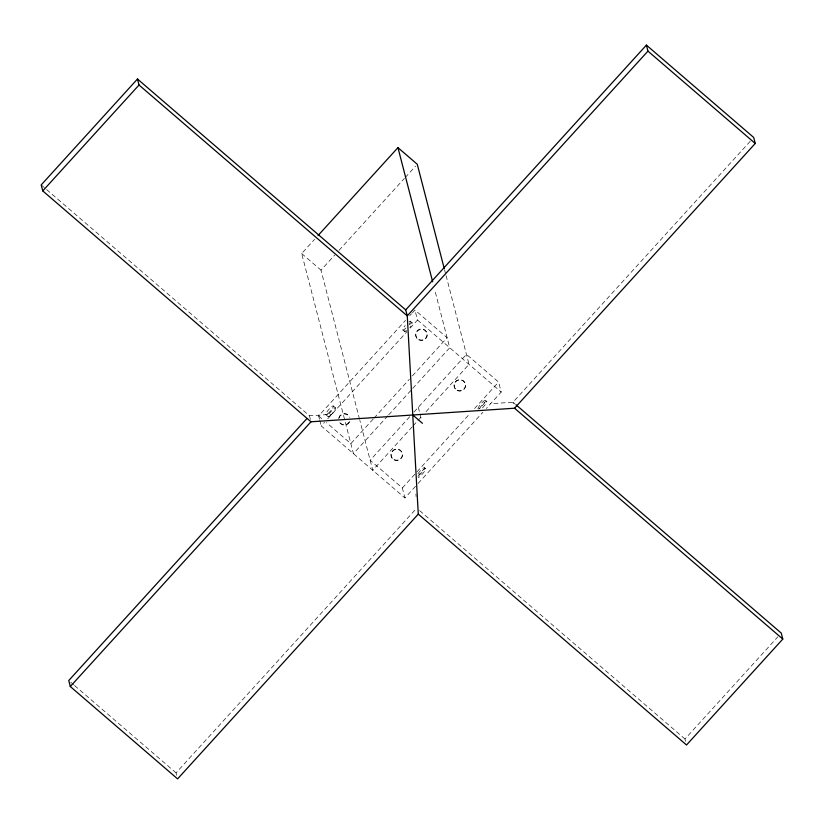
<?xml version="1.0" encoding="UTF-8"?>
<svg xmlns="http://www.w3.org/2000/svg" width="824" height="824" viewBox="0 0 824 824"><rect width="100%" height="100%" fill="white"/><g stroke="black" fill="none" stroke-linecap="round" stroke-linejoin="round"><path stroke-width="0.62" stroke-dasharray="4.12 3.09" d="M387.816 415.821L353.434 453.643L301.677 253.535L314.572 239.351M359.552 419.251L320.989 270.159L334.75 255.028M339.045 250.3L404.378 178.437M405.233 177.49L415.553 166.149M319.516 419.262L318.651 415.935L405.47 320.423M409.775 315.695L411.495 313.81M412.35 312.863L414.925 310.03L447.113 337.727L410.156 378.391M415.523 486.315L404.934 497.964L321.236 425.936L324.502 422.352M327.756 418.767L406.922 331.681M410.187 328.096L417.521 320.031L414.925 310.03M373.19 419.045L350.839 443.631L326.459 422.65M374.055 418.108L409.291 379.339M388.671 414.874L411.887 389.34M412.742 388.392L449.708 347.738L434.588 289.276M409.693 416.759L370.151 460.256L402.339 487.963L404.934 497.964M413.998 412.031L466.436 354.351L498.623 382.058L501.208 392.059L486.304 408.457M412.288 426.77L372.747 470.257L359.872 420.498M413.143 425.823L420.879 417.304M426.039 411.639L469.021 364.363L445.866 274.835M402.339 487.963L416.099 472.832M416.954 471.884L470.257 413.257M474.552 408.529L498.623 382.058M418.108 483.472L482.843 412.257M176.666 775.281L176.048 772.881L415.863 509.077M750.231 141.275L513.012 402.215L490.62 403.709M685.589 741.394L684.971 738.994L777.804 636.87M41.2 184.916L309.443 415.78L331.835 414.287M417.521 320.031L501.208 392.059M514.959 403.894L513.012 402.215L513.939 405.82M410.228 321.185L412.154 322.843M485.408 400.248L486.593 401.267M402.967 330.053L404.893 331.722M301.677 253.535L320.989 270.159M424.442 467.651L425.514 468.578M333.205 405.902L335.461 407.849M325.943 414.781L328.199 416.717M318.651 415.935L322.555 419.292M419.663 510.643L684.971 738.994M70.699 682.221L73.624 684.734M74.603 685.578L176.048 772.881M444.579 269.86L445.547 273.589M418.293 407.303L419.735 412.865M420.013 413.978L421.497 419.715M319.805 420.374L321.236 425.936M309.443 415.78L310.37 419.375M415.945 494.009L416.089 496.573M479.455 408.704A5.778 1.143 -49.3 0 1 484.594 402.431A5.778 1.143 -49.3 0 1 486.469 402.699A5.778 1.143 -49.3 0 1 481.34 408.982M418.046 476.55A5.778 1.143 -49.3 0 1 423.969 469.268A5.778 1.143 -49.3 0 1 424.061 471.967A5.778 1.143 -49.3 0 1 418.077 477.395M349.52 421.661A5.778 5.614 -14.5 0 1 338.891 421.012M338.736 418.108A5.778 5.614 -14.5 0 1 349.86 417.366M409.075 321.679A5.778 1.143 -49.3 0 1 408.817 324.656M405.933 328.003A5.778 1.143 -49.3 0 1 402.74 329.858A5.778 1.143 -49.3 0 1 405.264 325.428M477.93 408.92A5.778 1.143 -49.3 0 1 482.771 401.988A5.778 1.143 -49.3 0 1 484.955 402.297A5.778 1.143 -49.3 0 1 478.62 409.023M417.953 473.821A5.778 1.143 -49.3 0 1 423.412 467.981A5.778 1.143 -49.3 0 1 423.495 470.308A5.778 1.143 -49.3 0 1 418.036 476.138M409.188 324.893A5.778 1.143 -49.3 0 1 412.381 323.049A5.778 1.143 -49.3 0 1 409.858 327.478M406.901 330.558A5.778 1.143 -49.3 0 1 405.562 329.332M349.603 422.001A5.778 5.614 -14.5 0 1 338.983 421.342M338.818 418.448A5.778 5.614 -14.5 0 1 349.294 416.388M418.788 339.519A5.778 5.614 -14.5 0 0 427.151 334.081A5.778 5.614 -14.5 0 0 418.242 329.806A5.778 5.614 -14.5 0 0 418.788 339.519M327.952 413.617A5.778 1.143 -49.3 0 0 333.421 406.108A5.778 1.143 -49.3 0 0 327.355 411.31A5.778 1.143 -49.3 0 0 327.952 413.617M394.078 459.679A5.778 5.614 -14.5 0 0 402.442 454.251A5.778 5.614 -14.5 0 0 393.542 449.966A5.778 5.614 -14.5 0 0 394.078 459.679M457.166 390.288A5.778 5.614 -14.5 0 0 465.529 384.859A5.778 5.614 -14.5 0 0 456.62 380.575A5.778 5.614 -14.5 0 0 457.166 390.288M457.227 390.555A5.778 5.614 -14.5 0 0 465.601 385.127A5.778 5.614 -14.5 0 0 456.692 380.843A5.778 5.614 -14.5 0 0 457.227 390.555M394.15 459.947A5.778 5.614 -14.5 0 0 402.514 454.518A5.778 5.614 -14.5 0 0 393.604 450.234A5.778 5.614 -14.5 0 0 394.15 459.947M330.197 415.553A5.778 1.143 -49.3 0 0 335.677 408.045A5.778 1.143 -49.3 0 0 329.6 413.246A5.778 1.143 -49.3 0 0 330.197 415.553M418.911 339.982A5.778 5.614 -14.5 0 0 427.275 334.554A5.778 5.614 -14.5 0 0 418.365 330.269A5.778 5.614 -14.5 0 0 418.911 339.982"/><path stroke-width="1.24" d="M405.717 309.876L137.474 79.011L41.2 184.916L42.755 190.911L310.988 421.785L514.557 408.22L755.248 143.469L753.702 137.464L646.407 45.114L405.717 309.876L407.262 315.88L418.283 514.125L177.593 778.886L70.297 686.536L68.752 680.531L306.837 418.633M42.755 190.911L139.029 85.006L137.474 79.011M318.012 235.571L397.951 147.63L417.263 164.254L444.26 268.624M70.297 686.536L310.988 421.785M646.407 45.114L647.952 51.119L407.262 315.88L139.029 85.006M515.937 404.738L781.245 633.09L782.8 639.084L686.526 744.989L418.283 514.125M647.952 51.119L755.248 143.469M514.557 408.22L782.8 639.084M412.773 414.997L422.434 423.309M397.951 147.63L432.662 281.818"/></g></svg>
